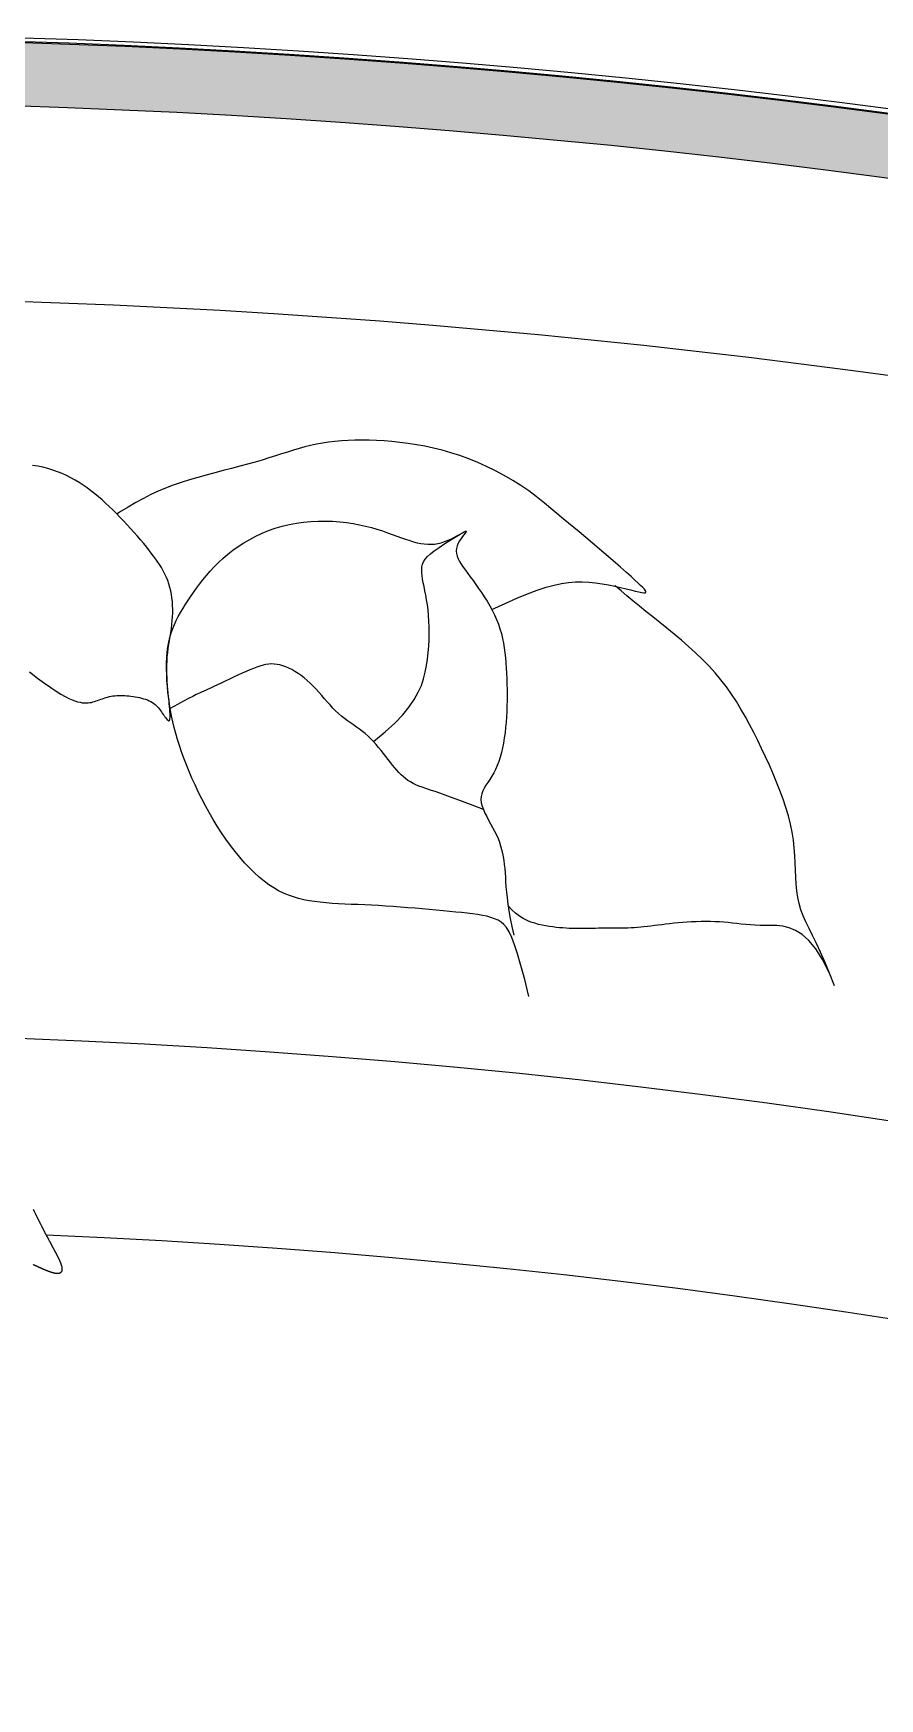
# Model space of a CAD drawing. Header units: feet. Extents: x 0 to 841, y 0 to 594.
# Drawn here: x 650.334 to 651.567, y 142.33 to 144.757 of the extents above; entities that cross this region are included whole.
import ezdxf

# ---------------------------------------------------------------- set-up
doc = ezdxf.new("R2010")
doc.units = ezdxf.units.FT
doc.header["$MEASUREMENT"] = 0
doc.layers.add('LOGO', color=7, linetype='Continuous')

# ---------------------------------------------------------------- blocks, each defined once
blk = doc.blocks.new('YOTA')
h = blk.add_hatch(color=1)
edge = h.paths.add_edge_path()
edge.add_arc((302.8865, 246.9749), 39.995, 0, 360)
edge = h.paths.add_edge_path(flags=16)
edge.add_arc((302.8865, 246.9749), 39.7003, 0, 360)
at = {"color": 2}
for points in [[(306.6357, 284.8086), (306.6287, 284.8147), (306.5969, 284.8403), (306.5627, 284.8655), (306.5265, 284.8901), (306.4885, 284.914), (306.4492, 284.9368), (306.4088, 284.9585), (306.3676, 284.9788), (306.3261, 284.9976), (306.2844, 285.0146), (306.2429, 285.0297), (306.2018, 285.043), (306.161, 285.0546), (306.1206, 285.0646), (306.0807, 285.0731), (306.0415, 285.0802), (306.0029, 285.0861), (305.965, 285.0908), (305.9279, 285.0946), (305.8917, 285.0974), (305.8564, 285.0995), (305.8221, 285.1008), (305.7886, 285.1013), (305.756, 285.101), (305.7243, 285.1), (305.6934, 285.0981), (305.6633, 285.0954), (305.6339, 285.0919), (305.6053, 285.0876), (305.5775, 285.0825), (305.5503, 285.0765), (305.5235, 285.0698), (305.4969, 285.0625), (305.4702, 285.0545), (305.4432, 285.0461), (305.4154, 285.0373), (305.3868, 285.0281), (305.3569, 285.0187), (305.3256, 285.0091), (305.2925, 284.9994), (305.2576, 284.9898), (305.221, 284.98), (305.1831, 284.9701), (305.1443, 284.9601), (305.1049, 284.9497), (305.0653, 284.9391), (305.0259, 284.928), (304.987, 284.9165), (304.949, 284.9044), (304.9122, 284.8918), (304.8769, 284.8784), (304.8425, 284.864), (304.8085, 284.8484), (304.7742, 284.8311), (304.739, 284.8119), (304.7023, 284.7905), (304.6633, 284.7665), (304.6503, 284.7582)], [(304.2443, 284.0248), (304.2816, 283.9964), (304.3146, 283.9723), (304.3435, 283.9521), (304.3689, 283.9354), (304.391, 283.9219), (304.4104, 283.9111), (304.4275, 283.9025), (304.4425, 283.896), (304.456, 283.8909), (304.4683, 283.887), (304.4796, 283.8842), (304.4899, 283.8823), (304.4994, 283.8813), (304.5083, 283.8811), (304.5166, 283.8815), (304.5244, 283.8825), (304.532, 283.8839), (304.5393, 283.8858), (304.5466, 283.888), (304.5539, 283.8904), (304.5613, 283.8929), (304.5687, 283.8955), (304.5762, 283.8982), (304.5839, 283.9009), (304.5916, 283.9035), (304.5995, 283.9059), (304.6075, 283.9082), (304.6157, 283.9103), (304.624, 283.912), (304.6325, 283.9135), (304.6412, 283.9145), (304.6501, 283.9153), (304.6591, 283.9158), (304.6683, 283.9159), (304.6776, 283.9158), (304.6871, 283.9154), (304.6966, 283.9148), (304.7063, 283.9139), (304.7161, 283.9128), (304.726, 283.9114), (304.736, 283.9098), (304.7459, 283.908), (304.7557, 283.9059), (304.7653, 283.9036), (304.7746, 283.9009), (304.7837, 283.898), (304.7923, 283.8948), (304.8005, 283.8912), (304.8082, 283.8873), (304.8153, 283.8831), (304.8218, 283.8785), (304.8278, 283.8737), (304.8335, 283.8686), (304.8387, 283.8633), (304.8436, 283.8578), (304.8483, 283.8521), (304.8527, 283.8462), (304.857, 283.8403), (304.8613, 283.8343), (304.8654, 283.8282), (304.8695, 283.8222), (304.8735, 283.8166), (304.8773, 283.8114), (304.8809, 283.8068), (304.8842, 283.8031), (304.8873, 283.8004), (304.89, 283.7988), (304.8923, 283.7986), (304.8942, 283.7999), (304.8957, 283.8029), (304.8967, 283.8075), (304.8973, 283.8136), (304.8975, 283.8212), (304.8974, 283.8302), (304.897, 283.8406), (304.8962, 283.8521), (304.8952, 283.8649), (304.894, 283.8787), (304.8926, 283.8936), (304.891, 283.9094), (304.8893, 283.9261), (304.8877, 283.9434), (304.8861, 283.9614), (304.8847, 283.9799), (304.8835, 283.9988), (304.8827, 284.0181), (304.8824, 284.0375), (304.8825, 284.0569), (304.8833, 284.0764), (304.8847, 284.0957), (304.8867, 284.1149), (304.8892, 284.1339), (304.8919, 284.1529), (304.8949, 284.1716), (304.8979, 284.1903), (304.9008, 284.2088), (304.9035, 284.2271), (304.9059, 284.2454), (304.9078, 284.2635), (304.9091, 284.2814), (304.9099, 284.2992), (304.91, 284.3168), (304.9094, 284.3342), (304.9082, 284.3514), (304.9064, 284.3684), (304.9038, 284.3851), (304.9006, 284.4015), (304.8966, 284.4176), (304.8919, 284.4335), (304.8865, 284.449), (304.8802, 284.4642), (304.8733, 284.4793), (304.8655, 284.4943), (304.857, 284.5093), (304.8477, 284.5244), (304.8376, 284.5396), (304.8268, 284.5551), (304.8151, 284.5709), (304.8027, 284.5871), (304.7894, 284.6037), (304.7754, 284.6208), (304.7608, 284.6381), (304.7457, 284.6557), (304.73, 284.6734), (304.7141, 284.6911), (304.6978, 284.7088), (304.6813, 284.7263), (304.6647, 284.7435), (304.6481, 284.7605), (304.6315, 284.777), (304.6149, 284.793), (304.5982, 284.8087), (304.5815, 284.8238), (304.5645, 284.8385), (304.5474, 284.8526), (304.53, 284.8663), (304.5122, 284.8794), (304.4941, 284.892), (304.4755, 284.9041), (304.4564, 284.9156), (304.4368, 284.9264), (304.4167, 284.9366), (304.396, 284.946), (304.3747, 284.9546), (304.3529, 284.9624), (304.3304, 284.9693), (304.3073, 284.9751), (304.2835, 284.98), (304.259, 284.9837)], [(306.3914, 284.3148), (306.453, 284.3431), (306.5083, 284.3673), (306.558, 284.3877), (306.6028, 284.4045), (306.6435, 284.4179), (306.6808, 284.4283), (306.7154, 284.4358), (306.7482, 284.4407), (306.7798, 284.4432), (306.8109, 284.4435), (306.8422, 284.442), (306.8734, 284.439), (306.9042, 284.4346), (306.9341, 284.4294), (306.9628, 284.4236), (306.9898, 284.4174), (307.0148, 284.4114), (307.0375, 284.4057), (307.0573, 284.4007), (307.074, 284.3967), (307.0872, 284.394), (307.097, 284.3927), (307.1035, 284.3928), (307.107, 284.3944), (307.1074, 284.3976), (307.1051, 284.4023), (307.1001, 284.4087), (307.0926, 284.4167), (307.0827, 284.4264), (307.0706, 284.4379), (307.0562, 284.4514), (307.0386, 284.4676), (307.0165, 284.4875), (306.9887, 284.512), (306.954, 284.5421), (306.9113, 284.5787), (306.8593, 284.6227), (306.7969, 284.675), (306.7227, 284.7367), (306.6357, 284.8086)], [(306.5639, 282.5186), (306.5443, 282.5969), (306.527, 282.6621), (306.5116, 282.7155), (306.4976, 282.7585), (306.4848, 282.7925), (306.4725, 282.8187), (306.4603, 282.8385), (306.4479, 282.8531), (306.4347, 282.8639), (306.4204, 282.8723), (306.4046, 282.8793), (306.3872, 282.8853), (306.3682, 282.8905), (306.3478, 282.8948), (306.3258, 282.8986), (306.3024, 282.9019), (306.2776, 282.9048), (306.2514, 282.9075), (306.2239, 282.9101), (306.195, 282.9128), (306.1649, 282.9156), (306.1336, 282.9186), (306.1014, 282.9216), (306.0685, 282.9246), (306.035, 282.9276), (306.0012, 282.9305), (305.9672, 282.9333), (305.9332, 282.9359), (305.8995, 282.9382), (305.8661, 282.9402), (305.8334, 282.9419), (305.8012, 282.9434), (305.7696, 282.9447), (305.7388, 282.946), (305.7086, 282.9473), (305.6791, 282.9488), (305.6504, 282.9506), (305.6224, 282.9528), (305.5952, 282.9555), (305.5688, 282.9587), (305.5432, 282.9627), (305.5183, 282.9676), (305.4941, 282.9734), (305.4704, 282.9803), (305.4472, 282.9886), (305.4243, 282.9982), (305.4016, 283.0093), (305.3791, 283.0222), (305.3567, 283.0368), (305.3342, 283.0535), (305.3116, 283.0721), (305.289, 283.0928), (305.2663, 283.1152), (305.2439, 283.1392), (305.2216, 283.1647), (305.1996, 283.1916), (305.178, 283.2196), (305.1569, 283.2487), (305.1364, 283.2786), (305.1165, 283.3093), (305.0973, 283.3405), (305.0789, 283.3721), (305.0613, 283.404), (305.0445, 283.4361), (305.0285, 283.4682), (305.0133, 283.5002), (304.999, 283.532), (304.9856, 283.5634), (304.9731, 283.5943), (304.9615, 283.6245), (304.9509, 283.654), (304.9411, 283.6829), (304.9322, 283.7112), (304.9242, 283.739), (304.9169, 283.7665), (304.9104, 283.7937), (304.9046, 283.8208), (304.8995, 283.8478), (304.895, 283.8749), (304.8911, 283.9021), (304.8878, 283.9296), (304.8851, 283.9572), (304.8831, 283.9847), (304.8818, 284.0121), (304.8812, 284.0391), (304.8815, 284.0656), (304.8826, 284.0915), (304.8846, 284.1166), (304.8876, 284.1407), (304.8916, 284.1638), (304.8966, 284.1856), (304.9027, 284.2064), (304.9096, 284.2263), (304.9175, 284.2455), (304.9262, 284.2641), (304.9357, 284.2824), (304.946, 284.3005), (304.9568, 284.3185), (304.9684, 284.3367), (304.9804, 284.3552), (304.993, 284.3742), (305.0062, 284.3936), (305.0201, 284.4133), (305.0347, 284.4332), (305.0502, 284.4533), (305.0666, 284.4734), (305.084, 284.4934), (305.1025, 284.5134), (305.1222, 284.533), (305.1432, 284.5524), (305.1655, 284.5713), (305.1891, 284.5897), (305.2139, 284.6074), (305.24, 284.6244), (305.2672, 284.6403), (305.2954, 284.6553), (305.3247, 284.669), (305.3549, 284.6815), (305.386, 284.6925), (305.418, 284.702), (305.4508, 284.7098), (305.4841, 284.716), (305.5178, 284.7206), (305.5517, 284.7237), (305.5856, 284.7254), (305.6192, 284.7257), (305.6525, 284.7247), (305.6851, 284.7224), (305.7168, 284.719), (305.7475, 284.7144), (305.777, 284.7088), (305.8053, 284.7024), (305.8324, 284.6952), (305.8584, 284.6875), (305.8832, 284.6795), (305.9069, 284.6713), (305.9296, 284.6632), (305.9512, 284.6553), (305.9719, 284.6478), (305.9915, 284.6409), (306.0102, 284.6347), (306.0282, 284.6294), (306.0454, 284.625), (306.062, 284.6216), (306.0782, 284.6192), (306.094, 284.6179), (306.1096, 284.6178), (306.1252, 284.6189), (306.1407, 284.6214), (306.1564, 284.6252), (306.1723, 284.6304), (306.1882, 284.6367), (306.2036, 284.6436), (306.2184, 284.6509), (306.232, 284.658), (306.2443, 284.6647), (306.2548, 284.6705), (306.2633, 284.6751), (306.2695, 284.6781), (306.2728, 284.6791), (306.2733, 284.6778), (306.2713, 284.6743), (306.2673, 284.669), (306.2618, 284.662), (306.2553, 284.6536), (306.2485, 284.644), (306.2418, 284.6335), (306.2357, 284.6223), (306.2309, 284.6107), (306.2277, 284.5989), (306.2267, 284.5871), (306.2278, 284.5752), (306.2308, 284.5632), (306.2355, 284.5509), (306.2419, 284.5383), (306.2496, 284.5252), (306.2587, 284.5116), (306.2688, 284.4972), (306.2799, 284.4822), (306.2918, 284.4662), (306.3043, 284.4493), (306.3172, 284.4315), (306.3303, 284.4129), (306.3435, 284.3936), (306.3566, 284.3737), (306.3694, 284.3533), (306.3817, 284.3324), (306.3933, 284.3113), (306.404, 284.2898), (306.4137, 284.2683), (306.4221, 284.2466), (306.4295, 284.2249), (306.4358, 284.203), (306.4411, 284.181), (306.4456, 284.1588), (306.4493, 284.1363), (306.4524, 284.1135), (306.4549, 284.0903), (306.457, 284.0669), (306.4587, 284.043), (306.4601, 284.0187), (306.4612, 283.994), (306.462, 283.969), (306.4625, 283.9438), (306.4626, 283.9184), (306.4624, 283.893), (306.4619, 283.8675), (306.4609, 283.8421), (306.4595, 283.8168), (306.4577, 283.7917), (306.4555, 283.7669), (306.4528, 283.7424), (306.4495, 283.7184), (306.4457, 283.695), (306.4414, 283.6723), (306.4363, 283.6504), (306.4306, 283.6293), (306.4242, 283.6093), (306.4171, 283.5903), (306.4092, 283.5725), (306.4005, 283.556), (306.3913, 283.5406), (306.382, 283.5261), (306.3729, 283.5123), (306.3643, 283.4989), (306.3566, 283.4859), (306.35, 283.4729), (306.3451, 283.4597), (306.342, 283.4463), (306.3412, 283.4323), (306.3428, 283.4176), (306.3466, 283.4022), (306.3523, 283.3863), (306.3594, 283.37), (306.3677, 283.3533), (306.3767, 283.3364), (306.3861, 283.3193), (306.3955, 283.3021), (306.4046, 283.285), (306.413, 283.268), (306.4204, 283.2512), (306.4268, 283.2346), (306.4323, 283.218), (306.437, 283.2012), (306.441, 283.1843), (306.4444, 283.1671), (306.4472, 283.1494), (306.4495, 283.1312), (306.4514, 283.1123), (306.453, 283.0927), (306.4544, 283.0722), (306.4558, 283.0506), (306.4574, 283.0275), (306.4595, 283.0027), (306.4622, 282.9759), (306.4659, 282.9469), (306.4707, 282.9153), (306.4768, 282.8809), (306.4845, 282.8435), (306.494, 282.8026)], [(305.8423, 283.7019), (305.8958, 283.7462), (305.9406, 283.7875), (305.9777, 283.8263), (306.0077, 283.8629), (306.0317, 283.8976), (306.0503, 283.9307), (306.0644, 283.9626), (306.075, 283.9936), (306.0827, 284.0241), (306.0884, 284.0544), (306.0929, 284.0847), (306.0964, 284.1149), (306.0988, 284.145), (306.1002, 284.1747), (306.1008, 284.204), (306.1005, 284.2325), (306.0995, 284.2603), (306.0977, 284.2871), (306.0953, 284.3127), (306.0922, 284.3371), (306.0887, 284.3601), (306.0848, 284.3817), (306.0807, 284.402), (306.0768, 284.4211), (306.0732, 284.4389), (306.0701, 284.4557), (306.0678, 284.4714), (306.0664, 284.4861), (306.0662, 284.4998), (306.0673, 284.5127), (306.0702, 284.5249), (306.075, 284.5366), (306.0824, 284.5484), (306.0928, 284.5605), (306.1067, 284.5735), (306.1245, 284.5877), (306.1467, 284.6035), (306.1737, 284.6213), (306.2061, 284.6416), (306.2443, 284.6647)], [(307.9824, 282.5682), (307.96, 282.6267), (307.9385, 282.6783), (307.9181, 282.7239), (307.8989, 282.7644), (307.8811, 282.8007), (307.8649, 282.8336), (307.8504, 282.8641), (307.8377, 282.8929), (307.827, 282.921), (307.8185, 282.9493), (307.8123, 282.9784), (307.8079, 283.0085), (307.8049, 283.0396), (307.8029, 283.0716), (307.8014, 283.1045), (307.8, 283.1382), (307.7982, 283.1728), (307.7956, 283.2082), (307.7917, 283.2443), (307.786, 283.2813), (307.7783, 283.3189), (307.7686, 283.3571), (307.7571, 283.3957), (307.7441, 283.4347), (307.7297, 283.4739), (307.7142, 283.5132), (307.6977, 283.5525), (307.6805, 283.5916), (307.6627, 283.6305), (307.6446, 283.6689), (307.6264, 283.7068), (307.6078, 283.7442), (307.5888, 283.781), (307.5691, 283.8172), (307.5486, 283.8528), (307.5272, 283.8878), (307.5046, 283.9222), (307.4807, 283.9559), (307.4553, 283.9889), (307.4282, 284.0213), (307.3994, 284.0529), (307.3691, 284.0839), (307.3375, 284.1141), (307.305, 284.1436), (307.2718, 284.1725), (307.2383, 284.2006), (307.2048, 284.228), (307.1716, 284.2547), (307.139, 284.2807), (307.1072, 284.3059), (307.0766, 284.3305), (307.0471, 284.3545), (307.0189, 284.378), (306.9918, 284.4011), (306.966, 284.424), (306.9631, 284.4267)], [(306.3523, 283.3863), (306.2932, 283.4094), (306.2426, 283.4286), (306.1995, 283.4443), (306.1631, 283.4572), (306.1326, 283.4676), (306.1071, 283.4762), (306.0859, 283.4833), (306.0679, 283.4894), (306.0525, 283.4952), (306.0387, 283.501), (306.0259, 283.5072), (306.0138, 283.5141), (306.0023, 283.5215), (305.9913, 283.5295), (305.9807, 283.5382), (305.9704, 283.5475), (305.9604, 283.5575), (305.9505, 283.5682), (305.9405, 283.5796), (305.9305, 283.5918), (305.9204, 283.6046), (305.91, 283.6181), (305.8994, 283.632), (305.8885, 283.6461), (305.8774, 283.6603), (305.866, 283.6745), (305.8543, 283.6884), (305.8423, 283.7019), (305.8299, 283.7149), (305.8172, 283.7271), (305.8041, 283.7385), (305.7907, 283.7492), (305.7771, 283.7594), (305.7632, 283.7692), (305.7492, 283.7789), (305.7352, 283.7886), (305.7212, 283.7986), (305.7073, 283.8089), (305.6934, 283.8198), (305.6798, 283.8316), (305.6664, 283.8442), (305.6533, 283.8576), (305.6403, 283.8716), (305.6273, 283.8861), (305.6144, 283.9009), (305.6015, 283.9157), (305.5885, 283.9304), (305.5754, 283.945), (305.562, 283.959), (305.5485, 283.9725), (305.5346, 283.9852), (305.5205, 283.9971), (305.5062, 284.0082), (305.4918, 284.0183), (305.4774, 284.0275), (305.4631, 284.0357), (305.4488, 284.0428), (305.4348, 284.0489), (305.4209, 284.0539), (305.4075, 284.0577), (305.3943, 284.0603), (305.3815, 284.0618), (305.3687, 284.0621), (305.3558, 284.0613), (305.3427, 284.0594), (305.3292, 284.0564), (305.3151, 284.0525), (305.3003, 284.0476), (305.2847, 284.0417), (305.268, 284.0349), (305.2503, 284.0272), (305.2316, 284.0188), (305.2124, 284.0099), (305.1928, 284.0007), (305.1733, 283.9914), (305.154, 283.9822), (305.1353, 283.9732), (305.1175, 283.9647), (305.1008, 283.9568), (305.0856, 283.9497), (305.072, 283.9436), (305.0593, 283.938), (305.0468, 283.9325), (305.0337, 283.9266), (305.0192, 283.9197), (305.0025, 283.9114), (304.9828, 283.9013), (304.9595, 283.8888), (304.9316, 283.8734), (304.8983, 283.8547)], [(307.96, 282.6267), (307.9277, 282.6896), (307.8957, 282.7393), (307.8639, 282.7773), (307.8327, 282.8052), (307.802, 282.8246), (307.7721, 282.837), (307.743, 282.8439), (307.7149, 282.847), (307.6879, 282.8477), (307.6621, 282.8476), (307.6377, 282.8479), (307.6145, 282.849), (307.5923, 282.8505), (307.5708, 282.8524), (307.55, 282.8545), (307.5297, 282.8568), (307.5096, 282.859), (307.4895, 282.8612), (307.4693, 282.863), (307.4488, 282.8645), (307.4278, 282.8655), (307.4064, 282.8661), (307.3848, 282.8662), (307.363, 282.8659), (307.3412, 282.8652), (307.3195, 282.8642), (307.2981, 282.8629), (307.277, 282.8614), (307.2564, 282.8597), (307.2365, 282.8578), (307.2172, 282.8557), (307.1986, 282.8536), (307.1806, 282.8514), (307.1632, 282.8492), (307.1463, 282.8471), (307.1299, 282.845), (307.1139, 282.8431), (307.0982, 282.8413), (307.0828, 282.8397), (307.0677, 282.8384), (307.0527, 282.8374), (307.038, 282.8366), (307.0234, 282.8361), (307.0089, 282.8357), (306.9947, 282.8355), (306.9806, 282.8354), (306.9667, 282.8354), (306.9529, 282.8354), (306.9393, 282.8353), (306.9258, 282.8353), (306.9125, 282.8351), (306.8993, 282.8349), (306.8862, 282.8346), (306.8731, 282.8343), (306.86, 282.834), (306.8469, 282.8337), (306.8337, 282.8335), (306.8203, 282.8334), (306.8069, 282.8333), (306.7932, 282.8333), (306.7793, 282.8335), (306.7652, 282.8339), (306.7509, 282.8344), (306.7362, 282.8352), (306.7213, 282.8362), (306.7061, 282.8375), (306.6906, 282.8391), (306.6748, 282.841), (306.6586, 282.8433), (306.6421, 282.846), (306.6253, 282.8492), (306.6081, 282.853), (306.5907, 282.8578), (306.5731, 282.8638), (306.5554, 282.8712), (306.5377, 282.8804), (306.5199, 282.8916), (306.5021, 282.905), (306.4845, 282.9209), (306.467, 282.9396)], [(304.2621, 281.5299), (304.2631, 281.5279), (304.264, 281.526), (304.265, 281.5241), (304.2659, 281.5222), (304.2669, 281.5203), (304.2678, 281.5183), (304.2687, 281.5164), (304.2697, 281.5145), (304.2706, 281.5126), (304.2715, 281.5107), (304.2725, 281.5088), (304.2734, 281.5069), (304.2743, 281.505), (304.2753, 281.5032), (304.2762, 281.5013), (304.2771, 281.4994), (304.278, 281.4975), (304.279, 281.4957), (304.2799, 281.4938), (304.2808, 281.492), (304.2817, 281.4901), (304.2826, 281.4883), (304.2835, 281.4864), (304.2845, 281.4846), (304.2854, 281.4827), (304.2863, 281.4809), (304.2872, 281.4791), (304.2881, 281.4772), (304.289, 281.4754), (304.2899, 281.4736), (304.2908, 281.4718), (304.2917, 281.47), (304.2926, 281.4682), (304.2935, 281.4664), (304.2944, 281.4646), (304.2953, 281.4628), (304.2962, 281.461), (304.2971, 281.4592), (304.298, 281.4575), (304.2989, 281.4557), (304.2998, 281.4539), (304.3007, 281.4522), (304.3016, 281.4504), (304.3024, 281.4487), (304.3033, 281.4469), (304.3042, 281.4452), (304.3051, 281.4434), (304.306, 281.4417), (304.3068, 281.44), (304.3077, 281.4383), (304.3086, 281.4365), (304.3095, 281.4348), (304.3104, 281.4331), (304.3112, 281.4314), (304.3121, 281.4297), (304.313, 281.428), (304.3138, 281.4263), (304.3147, 281.4247), (304.3156, 281.423), (304.3164, 281.4213), (304.3173, 281.4196), (304.3182, 281.418), (304.319, 281.4163), (304.3199, 281.4147), (304.3207, 281.413), (304.3216, 281.4114), (304.3225, 281.4098), (304.3233, 281.4081), (304.3242, 281.4065), (304.325, 281.4049), (304.3259, 281.4033), (304.3267, 281.4017), (304.3276, 281.4001), (304.3284, 281.3985), (304.3293, 281.3969), (304.3301, 281.3953), (304.331, 281.3937), (304.3318, 281.3921), (304.3326, 281.3906), (304.3335, 281.389), (304.3343, 281.3874), (304.3351, 281.3859), (304.336, 281.3843), (304.3368, 281.3828), (304.3376, 281.3813), (304.3385, 281.3797), (304.3393, 281.3782), (304.3401, 281.3767), (304.3409, 281.3752), (304.3417, 281.3737), (304.3425, 281.3722), (304.3433, 281.3707), (304.3441, 281.3692), (304.3449, 281.3677), (304.3457, 281.3663), (304.3465, 281.3648), (304.3473, 281.3633), (304.3481, 281.3619), (304.3489, 281.3604), (304.3497, 281.359), (304.3505, 281.3576), (304.3512, 281.3561), (304.352, 281.3547), (304.3528, 281.3533), (304.3535, 281.3519), (304.3543, 281.3505), (304.355, 281.3491), (304.3558, 281.3477), (304.3565, 281.3463), (304.3573, 281.345), (304.358, 281.3436), (304.3587, 281.3422), (304.3595, 281.3409), (304.3602, 281.3395), (304.3609, 281.3382), (304.3616, 281.3369), (304.3623, 281.3355), (304.363, 281.3342), (304.3637, 281.3329), (304.3644, 281.3316), (304.3651, 281.3303), (304.3658, 281.329), (304.3664, 281.3278), (304.3671, 281.3265), (304.3678, 281.3252), (304.3684, 281.324), (304.3691, 281.3227), (304.3697, 281.3215), (304.3704, 281.3203), (304.371, 281.319), (304.3716, 281.3178), (304.3723, 281.3166), (304.3729, 281.3154), (304.3735, 281.3142), (304.3741, 281.313), (304.3747, 281.3119), (304.3753, 281.3107), (304.3758, 281.3095), (304.3764, 281.3084), (304.377, 281.3072), (304.3775, 281.3061), (304.3781, 281.305), (304.3786, 281.3038), (304.3792, 281.3027), (304.3797, 281.3016), (304.3802, 281.3005), (304.3807, 281.2995), (304.3813, 281.2984), (304.3818, 281.2973), (304.3822, 281.2962), (304.3827, 281.2952), (304.3832, 281.2942), (304.3837, 281.2931), (304.3841, 281.2921), (304.3846, 281.2911), (304.385, 281.2901), (304.3855, 281.2891), (304.3859, 281.2881), (304.3863, 281.2871), (304.3867, 281.2861), (304.3871, 281.2852), (304.3875, 281.2842), (304.3879, 281.2833), (304.3883, 281.2823), (304.3886, 281.2814), (304.389, 281.2805), (304.3893, 281.2796), (304.3897, 281.2787), (304.39, 281.2778), (304.3903, 281.2769), (304.3906, 281.2761), (304.3909, 281.2752), (304.3912, 281.2743), (304.3915, 281.2735), (304.3918, 281.2727), (304.392, 281.2718), (304.3923, 281.271), (304.3925, 281.2702), (304.3928, 281.2694), (304.393, 281.2686), (304.3932, 281.2679), (304.3934, 281.2671), (304.3936, 281.2663), (304.3938, 281.2656), (304.394, 281.2648), (304.3942, 281.2641), (304.3943, 281.2634), (304.3945, 281.2627), (304.3946, 281.262), (304.3947, 281.2613), (304.3949, 281.2606), (304.395, 281.2599), (304.3951, 281.2592), (304.3952, 281.2586), (304.3953, 281.2579), (304.3954, 281.2573), (304.3954, 281.2566), (304.3955, 281.256), (304.3956, 281.2554), (304.3956, 281.2548), (304.3956, 281.2542), (304.3957, 281.2536), (304.3957, 281.253), (304.3957, 281.2525), (304.3957, 281.2519), (304.3957, 281.2513), (304.3957, 281.2508), (304.3957, 281.2502), (304.3957, 281.2497), (304.3956, 281.2492), (304.3956, 281.2487), (304.3955, 281.2482), (304.3955, 281.2477), (304.3954, 281.2472), (304.3953, 281.2467), (304.3952, 281.2462), (304.3951, 281.2457), (304.395, 281.2453), (304.3949, 281.2448), (304.3948, 281.2444), (304.3947, 281.244), (304.3946, 281.2435), (304.3944, 281.2431), (304.3943, 281.2427), (304.3941, 281.2423), (304.394, 281.2419), (304.3938, 281.2415), (304.3936, 281.2412), (304.3934, 281.2408), (304.3932, 281.2404), (304.393, 281.2401), (304.3928, 281.2397), (304.3926, 281.2394), (304.3924, 281.2391), (304.3922, 281.2387), (304.3919, 281.2384), (304.3917, 281.2381), (304.3914, 281.2378), (304.3912, 281.2375), (304.3909, 281.2372), (304.3906, 281.2369), (304.3904, 281.2367), (304.3901, 281.2364), (304.3898, 281.2361), (304.3895, 281.2359), (304.3892, 281.2357), (304.3889, 281.2354), (304.3885, 281.2352), (304.3882, 281.235), (304.3879, 281.2348), (304.3875, 281.2346), (304.3872, 281.2344), (304.3869, 281.2342), (304.3865, 281.234), (304.3861, 281.2338), (304.3858, 281.2336), (304.3854, 281.2335), (304.385, 281.2333), (304.3846, 281.2332), (304.3842, 281.233), (304.3838, 281.2329), (304.3834, 281.2328), (304.383, 281.2326), (304.3825, 281.2325), (304.3821, 281.2324), (304.3817, 281.2323), (304.3812, 281.2322), (304.3808, 281.2321), (304.3803, 281.2321), (304.3799, 281.232), (304.3794, 281.2319), (304.3789, 281.2318), (304.3785, 281.2318), (304.378, 281.2317), (304.3775, 281.2317), (304.377, 281.2317), (304.3765, 281.2316), (304.376, 281.2316), (304.3755, 281.2316), (304.375, 281.2316), (304.3745, 281.2316), (304.3739, 281.2316), (304.3734, 281.2316), (304.3729, 281.2316), (304.3723, 281.2316), (304.3718, 281.2317), (304.3712, 281.2317), (304.3706, 281.2317), (304.3701, 281.2318), (304.3695, 281.2318), (304.3689, 281.2319), (304.3684, 281.2319), (304.3678, 281.232), (304.3672, 281.2321), (304.3666, 281.2321), (304.366, 281.2322), (304.3654, 281.2323), (304.3648, 281.2324), (304.3641, 281.2325), (304.3635, 281.2326), (304.3629, 281.2327), (304.3623, 281.2329), (304.3616, 281.233), (304.361, 281.2331), (304.3603, 281.2332), (304.3597, 281.2334), (304.359, 281.2335), (304.3584, 281.2337), (304.3577, 281.2338), (304.357, 281.234), (304.3564, 281.2341), (304.3557, 281.2343), (304.355, 281.2345), (304.3543, 281.2347), (304.3536, 281.2348), (304.3529, 281.235), (304.3522, 281.2352), (304.3515, 281.2354), (304.3508, 281.2356), (304.3501, 281.2358), (304.3494, 281.236), (304.3487, 281.2362), (304.3479, 281.2365), (304.3472, 281.2367), (304.3465, 281.2369), (304.3457, 281.2371), (304.345, 281.2374), (304.3442, 281.2376), (304.3435, 281.2379), (304.3427, 281.2381), (304.342, 281.2384), (304.3412, 281.2386), (304.3405, 281.2389), (304.3397, 281.2392), (304.3389, 281.2394), (304.3381, 281.2397), (304.3374, 281.24), (304.3366, 281.2403), (304.3358, 281.2406), (304.335, 281.2408), (304.3342, 281.2411), (304.3334, 281.2414), (304.3326, 281.2417), (304.3318, 281.242), (304.331, 281.2424), (304.3302, 281.2427), (304.3294, 281.243), (304.3285, 281.2433), (304.3277, 281.2436), (304.3269, 281.2439), (304.3261, 281.2443), (304.3252, 281.2446), (304.3244, 281.2449), (304.3236, 281.2453), (304.3227, 281.2456), (304.3219, 281.246), (304.321, 281.2463), (304.3202, 281.2467), (304.3193, 281.247), (304.3185, 281.2474), (304.3176, 281.2477), (304.3168, 281.2481), (304.3159, 281.2485), (304.315, 281.2488), (304.3142, 281.2492), (304.3133, 281.2496), (304.3124, 281.25), (304.3115, 281.2503), (304.3107, 281.2507), (304.3098, 281.2511), (304.3089, 281.2515), (304.308, 281.2519), (304.3071, 281.2523), (304.3062, 281.2527), (304.3053, 281.2531), (304.3044, 281.2535), (304.3035, 281.2539), (304.3026, 281.2543), (304.3017, 281.2547), (304.3008, 281.2551), (304.2999, 281.2555), (304.299, 281.2559), (304.2981, 281.2563), (304.2972, 281.2567), (304.2963, 281.2572), (304.2954, 281.2576), (304.2945, 281.258), (304.2935, 281.2584), (304.2926, 281.2588), (304.2917, 281.2592), (304.2908, 281.2597), (304.2899, 281.2601), (304.2889, 281.2605), (304.288, 281.2609), (304.2871, 281.2614), (304.2862, 281.2618), (304.2852, 281.2622), (304.2843, 281.2627), (304.2834, 281.2631), (304.2824, 281.2635), (304.2815, 281.2639), (304.2806, 281.2644), (304.2797, 281.2648), (304.2787, 281.2652), (304.2778, 281.2657), (304.2769, 281.2661), (304.2759, 281.2665), (304.275, 281.267), (304.2741, 281.2674), (304.2731, 281.2678), (304.2722, 281.2682), (304.2713, 281.2687), (304.2703, 281.2691), (304.2694, 281.2695), (304.2685, 281.27), (304.2675, 281.2704), (304.2666, 281.2708), (304.2657, 281.2712), (304.2647, 281.2717), (304.2638, 281.2721), (304.2629, 281.2725), (304.262, 281.2729)]]:
    blk.add_lwpolyline(points, dxfattribs=at)
at = {"color": 1}
for centre, radius in [((302.8815, 246.9749), 40.0001), ((302.8815, 246.9749), 40), ((302.8865, 246.9749), 39.995)]:
    blk.add_circle(centre, radius, dxfattribs=at)
at = {"color": 2}
for radius in [39.7003, 38.793]:
    blk.add_circle((302.8865, 246.9749), radius, dxfattribs=at)
for radius, start, end in [(35.3718, 29.81402, 89.30347), (34.4645, 31.50575, 87.61173)]:
    blk.add_arc((302.8865, 246.9749), radius, start, end, dxfattribs=at)

msp = doc.modelspace()

# ---------------------------------------------------------------- linework, layer by layer
at = {"layer": 'LOGO', "color": 1}
msp.add_circle((649.9138, 132.2024), 12.5548, dxfattribs=at)

# ---------------------------------------------------------------- block references
at = {"layer": 'LOGO', "xscale": 0.3139103563735262, "yscale": 0.3139103563735262, "zscale": 0.3139103563735262}
msp.add_blockref('YOTA', (554.8225, 54.668), dxfattribs=at)

doc.saveas('drawing.dxf')
